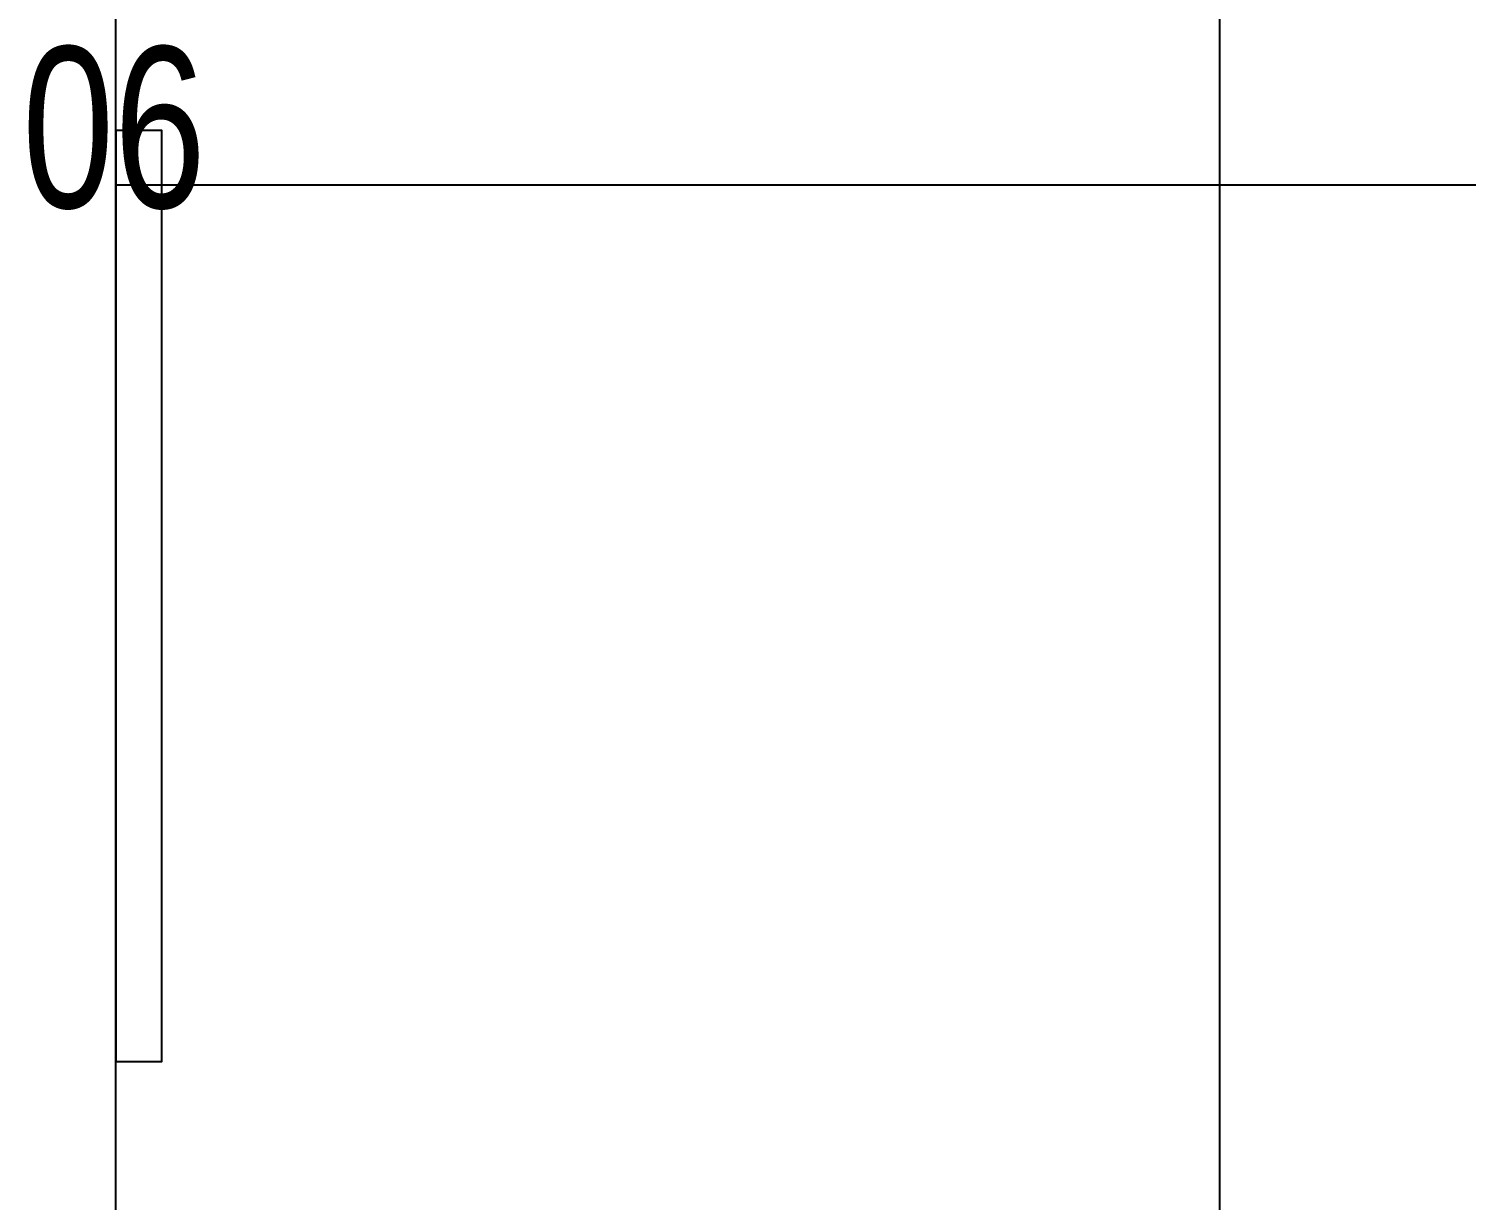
# Model space of a CAD drawing. Extents: x -178977 to 231842, y -29287 to 19916.
# Drawn here: x 15059 to 15840, y 1038 to 1675 of the extents above; entities that cross this region are included whole.
import ezdxf

# ---------------------------------------------------------------- set-up
doc = ezdxf.new("R2010")
doc.units = 0
doc.header["$LTSCALE"] = 0.25
doc.linetypes.add('DASHDOT', pattern=[25.4, 12.7, -6.35, 0, -6.35])
for name, color, linetype, lineweight in [('01-First Floor-FUR$0$72_EGR_EQP_TAG', 142, 'Continuous', 5), ('01-First Floor-FUR$0$LOADING', 253, 'Continuous', 5), ('01-First Floor-FUR$0$Walls', 251, 'Continuous', 5), ('E-LITE-CLNG-CNDT', 6, 'DASHDOT', 35)]:
    doc.layers.add(name, color=color, linetype=linetype, lineweight=lineweight)
doc.layers.add('01-First Floor-FUR$0$FALSE CEILING', color=251, linetype='Continuous')
doc.styles.add('01-First Floor-FUR$0$X3G_ENTITY_257CFD', font='swisscl.ttf', dxfattribs={"height": 200})

# ---------------------------------------------------------------- blocks, each defined once
blk = doc.blocks.new('01-First Floor-FUR')
at = {"layer": '01-First Floor-FUR$0$FALSE CEILING', "linetype": 'Continuous'}
for p, q in [((15706, -298.58), (15706, 3190)), ((15106, 1590), (19115.56, 1590))]:
    blk.add_line(p, q, dxfattribs=at)
at = {"layer": '01-First Floor-FUR$0$FALSE CEILING'}
blk.add_lwpolyline([(16217.42, -810), (15106, 301.42), (15106, 3190), (19115.56, 3190), (19115.56, -810), (16217.42, -810)], dxfattribs=at)
at = {"layer": '01-First Floor-FUR$0$FALSE CEILING', "elevation": -0.1}
blk.add_lwpolyline([(15106, 1113.54), (15131, 1113.54), (15131, 1619.54), (15106, 1619.54), (15106, 1113.54)], dxfattribs=at)
at = {"layer": '01-First Floor-FUR$0$LOADING', "elevation": -0.1}
blk.add_lwpolyline([(15106, 1113.54), (15131, 1113.54), (15131, 1619.54), (15106, 1619.54), (15106, 1113.54)], dxfattribs=at)
at = {"layer": '01-First Floor-FUR$0$Walls'}
blk.add_line((15106, 301.42), (15106, 2110), dxfattribs=at)
at = {"layer": '01-First Floor-FUR$0$72_EGR_EQP_TAG', "insert": (15105.12, 1665.03, -0.1), "char_height": 87.473, "attachment_point": 2, "style": '01-First Floor-FUR$0$X3G_ENTITY_257CFD'}
blk.add_mtext('06', dxfattribs=at)

msp = doc.modelspace()

# ---------------------------------------------------------------- block references
at = {"layer": 'E-LITE-CLNG-CNDT'}
msp.add_blockref('01-First Floor-FUR', (0, 0), dxfattribs=at)

doc.saveas('drawing.dxf')
